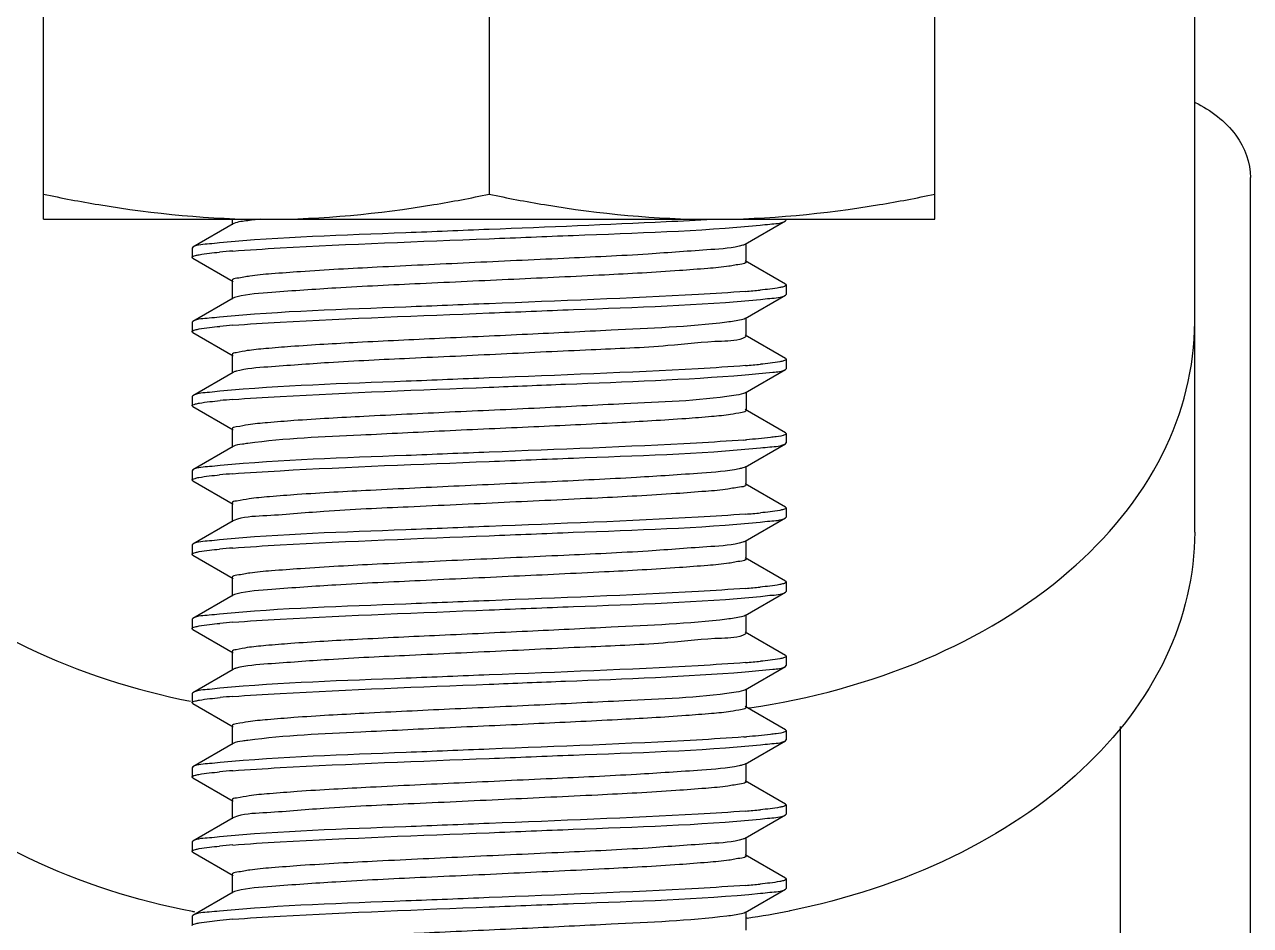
# Model space of a CAD drawing. Extents: x 1725261 to 1937680, y 860327 to 1571294.
# Drawn here: x 1828720.6 to 1829014.3, y 1238494.9 to 1238710.9 of the extents above; entities that cross this region are included whole.
import ezdxf

# ---------------------------------------------------------------- set-up
doc = ezdxf.new("R2010")
doc.units = 0
doc.header["$LTSCALE"] = 1000
doc.header["$MEASUREMENT"] = 0

msp = doc.modelspace()

# ---------------------------------------------------------------- linework, layer by layer
at = {"linetype": 'Continuous'}
for p, q in [((1828725.1, 1238664.22), (1828725.1, 1239198.07)), ((1828938.64, 1238664.22), (1828938.64, 1239198.07)), ((1828831.87, 1239192.06), (1828831.87, 1238670.24)), ((1829000.92, 1238639.59), (1829000.92, 1238982.52)), ((1829014.27, 1235660.53), (1829014.27, 1238674.19)), ((1828725.1, 1238664.22), (1828938.64, 1238664.22)), ((1828770.32, 1238664.22), (1828770.32, 1238662.89)), ((1828770.52, 1238663.11), (1828760.86, 1238657.52)), ((1828770.74, 1238663.22), (1828770.52, 1238663.11)), ((1828893.23, 1238658.22), (1828902.88, 1238663.81)), ((1828902.88, 1238663.81), (1828903.05, 1238664)), ((1828893.42, 1238653.99), (1828893.42, 1238658.44)), ((1828760.86, 1238657.52), (1828760.69, 1238657.33)), ((1828760.69, 1238657.33), (1828760.69, 1238655.1)), ((1828760.86, 1238654.91), (1828760.69, 1238655.11)), ((1828760.86, 1238654.91), (1828770.52, 1238649.32)), ((1828902.88, 1238648.63), (1828893.23, 1238654.22)), ((1828770.32, 1238649.54), (1828770.32, 1238645.09)), ((1828902.88, 1238648.63), (1828903.05, 1238648.43)), ((1828903.05, 1238648.43), (1828903.05, 1238646.21)), ((1828770.52, 1238645.32), (1828760.86, 1238639.73)), ((1828893.23, 1238640.42), (1828902.88, 1238646.01)), ((1828902.88, 1238646.01), (1828903.05, 1238646.21)), ((1828893.42, 1238636.2), (1828893.42, 1238640.65)), ((1828760.86, 1238639.73), (1828760.69, 1238639.53)), ((1828760.69, 1238639.53), (1828760.69, 1238637.31)), ((1828893.23, 1238640.42), (1828892.95, 1238640.3)), ((1829000.92, 1238589.26), (1829000.92, 1238639.59)), ((1828760.86, 1238637.11), (1828760.69, 1238637.31)), ((1828760.86, 1238637.11), (1828770.52, 1238631.52)), ((1828902.88, 1238630.83), (1828893.23, 1238636.42)), ((1828770.32, 1238631.75), (1828770.32, 1238627.3)), ((1828902.88, 1238630.83), (1828903.05, 1238630.64)), ((1828903.05, 1238630.64), (1828903.05, 1238628.41)), ((1828770.52, 1238627.52), (1828760.86, 1238621.93)), ((1828893.23, 1238622.63), (1828902.88, 1238628.22)), ((1828902.88, 1238628.22), (1828903.05, 1238628.41)), ((1828760.86, 1238621.93), (1828760.69, 1238621.74)), ((1828760.69, 1238621.74), (1828760.69, 1238619.51)), ((1828893.42, 1238622.85), (1828893.42, 1238618.4)), ((1828760.86, 1238619.32), (1828760.69, 1238619.51)), ((1828760.86, 1238619.32), (1828770.52, 1238613.73)), ((1828902.88, 1238613.04), (1828893.23, 1238618.63)), ((1828770.32, 1238613.95), (1828770.32, 1238609.5)), ((1828902.88, 1238613.04), (1828903.05, 1238612.84)), ((1828903.05, 1238612.84), (1828903.05, 1238610.62)), ((1828770.52, 1238609.73), (1828760.86, 1238604.14)), ((1828893.23, 1238604.83), (1828902.88, 1238610.42)), ((1828902.88, 1238610.42), (1828903.05, 1238610.62)), ((1828760.86, 1238604.14), (1828760.69, 1238603.94)), ((1828760.69, 1238603.94), (1828760.69, 1238601.72)), ((1828893.42, 1238600.61), (1828893.42, 1238605.06)), ((1828760.86, 1238601.52), (1828760.69, 1238601.72)), ((1828760.86, 1238601.52), (1828770.52, 1238595.93)), ((1828902.88, 1238595.24), (1828893.23, 1238600.83)), ((1828770.32, 1238596.16), (1828770.32, 1238591.71)), ((1828902.88, 1238595.24), (1828903.05, 1238595.05)), ((1828903.05, 1238595.05), (1828903.05, 1238592.82)), ((1828770.52, 1238591.93), (1828760.86, 1238586.34)), ((1828770.74, 1238592.04), (1828770.52, 1238591.93)), ((1828893.23, 1238587.04), (1828902.88, 1238592.63)), ((1828902.88, 1238592.63), (1828903.05, 1238592.82)), ((1828760.86, 1238586.34), (1828760.69, 1238586.15)), ((1828760.69, 1238586.15), (1828760.69, 1238583.92)), ((1828893.42, 1238582.81), (1828893.42, 1238587.26)), ((1828760.86, 1238583.73), (1828760.69, 1238583.93)), ((1828760.86, 1238583.73), (1828770.52, 1238578.14)), ((1828902.88, 1238577.45), (1828893.23, 1238583.04)), ((1828770.32, 1238578.36), (1828770.32, 1238573.91)), ((1828902.88, 1238577.45), (1828903.05, 1238577.25)), ((1828903.05, 1238577.25), (1828903.05, 1238575.03)), ((1828770.52, 1238574.14), (1828760.86, 1238568.55)), ((1828893.23, 1238569.24), (1828902.88, 1238574.83)), ((1828902.88, 1238574.83), (1828903.05, 1238575.03)), ((1828760.86, 1238568.55), (1828760.69, 1238568.35)), ((1828760.69, 1238568.35), (1828760.69, 1238566.13)), ((1828893.23, 1238569.24), (1828892.95, 1238569.12)), ((1828893.42, 1238565.02), (1828893.42, 1238569.47)), ((1828760.86, 1238565.93), (1828760.69, 1238566.13)), ((1828760.86, 1238565.93), (1828770.52, 1238560.34)), ((1828902.88, 1238559.65), (1828893.23, 1238565.24)), ((1828770.32, 1238560.57), (1828770.32, 1238556.12)), ((1828902.88, 1238559.65), (1828903.05, 1238559.46)), ((1828903.05, 1238559.46), (1828903.05, 1238557.23)), ((1828770.52, 1238556.34), (1828760.86, 1238550.75)), ((1828893.23, 1238551.45), (1828902.88, 1238557.04)), ((1828902.88, 1238557.04), (1828903.05, 1238557.23)), ((1828760.86, 1238550.75), (1828760.69, 1238550.56)), ((1828760.69, 1238550.56), (1828760.69, 1238548.33)), ((1828893.42, 1238551.67), (1828893.42, 1238547.22)), ((1828760.86, 1238548.14), (1828760.69, 1238548.34)), ((1828760.86, 1238548.14), (1828770.52, 1238542.55)), ((1828902.88, 1238541.86), (1828893.23, 1238547.45)), ((1828893.99, 1238547.1), (1828894.22, 1238547.13)), ((1828770.32, 1238542.77), (1828770.32, 1238538.32)), ((1828902.88, 1238541.86), (1828903.05, 1238541.66)), ((1828903.05, 1238541.66), (1828903.05, 1238539.44)), ((1828983.13, 1236243.7), (1828983.13, 1238542.66)), ((1828770.52, 1238538.55), (1828760.86, 1238532.96)), ((1828893.23, 1238533.65), (1828902.88, 1238539.24)), ((1828902.88, 1238539.24), (1828903.05, 1238539.44)), ((1828760.86, 1238532.96), (1828760.69, 1238532.76)), ((1828760.69, 1238532.76), (1828760.69, 1238530.54)), ((1828893.42, 1238529.43), (1828893.42, 1238533.88)), ((1828760.86, 1238530.34), (1828760.69, 1238530.54)), ((1828760.86, 1238530.34), (1828770.52, 1238524.75)), ((1828902.88, 1238524.06), (1828893.23, 1238529.65)), ((1828770.32, 1238524.98), (1828770.32, 1238520.53)), ((1828902.88, 1238524.06), (1828903.05, 1238523.87)), ((1828903.05, 1238523.87), (1828903.05, 1238521.64)), ((1828770.52, 1238520.75), (1828760.86, 1238515.16)), ((1828770.74, 1238520.86), (1828770.52, 1238520.75)), ((1828893.23, 1238515.86), (1828902.88, 1238521.45)), ((1828902.88, 1238521.45), (1828903.05, 1238521.64)), ((1828760.86, 1238515.16), (1828760.69, 1238514.97)), ((1828760.69, 1238514.97), (1828760.69, 1238512.74)), ((1828893.42, 1238511.63), (1828893.42, 1238516.08)), ((1828760.86, 1238512.55), (1828760.69, 1238512.75)), ((1828760.86, 1238512.55), (1828770.52, 1238506.96)), ((1828902.88, 1238506.27), (1828893.23, 1238511.86)), ((1828770.32, 1238507.18), (1828770.32, 1238502.73)), ((1828902.88, 1238506.27), (1828903.05, 1238506.07)), ((1828903.05, 1238506.07), (1828903.05, 1238503.85)), ((1828770.52, 1238502.96), (1828760.86, 1238497.37)), ((1828893.23, 1238498.06), (1828902.88, 1238503.65)), ((1828902.88, 1238503.65), (1828903.05, 1238503.85)), ((1828760.86, 1238497.37), (1828760.69, 1238497.17)), ((1828760.69, 1238497.17), (1828760.69, 1238494.95)), ((1828760.96, 1238498.25), (1828760.83, 1238498.28)), ((1828761.19, 1238498.21), (1828760.96, 1238498.25)), ((1828761.39, 1238498.17), (1828761.19, 1238498.21)), ((1828893.23, 1238498.06), (1828892.95, 1238497.94)), ((1828893.42, 1238493.84), (1828893.42, 1238498.29)), ((1828893.71, 1238496.73), (1828893.48, 1238496.7)), ((1828904.01, 1238498.49), (1828903.81, 1238498.45))]:
    msp.add_line(p, q, dxfattribs=at)
for centre, radius, start, end in [((1828789.36, 1238542.22), 122.63, 95.7768, 96.3311), ((1828786.03, 1238456.57), 200.64, 94.4561, 95.3622), ((1828878.38, 1238838.93), 192.58, 274.4467, 275.4882), ((1828786.21, 1238436.71), 202.71, 94.457, 95.331), ((1828878.49, 1238819.91), 191.34, 274.444, 275.509), ((1828773, 1238621.23), 6.79, 105.0931, 106.1411), ((1828786.3, 1238417.78), 203.86, 94.4581, 95.3147), ((1828871.93, 1238882.68), 272.18, 274.4234, 274.5497), ((1828786.06, 1238402.85), 200.98, 94.457, 95.3557), ((1828878.47, 1238784.55), 191.58, 274.4414, 275.5078), ((1828786.03, 1238385.39), 200.64, 94.4561, 95.3622), ((1828878.38, 1238767.75), 192.58, 274.4467, 275.4882), ((1828786.21, 1238365.53), 202.71, 94.457, 95.331), ((1828773, 1238550.05), 6.79, 105.0931, 106.1411), ((1828878.49, 1238748.73), 191.34, 274.444, 275.509), ((1828786.3, 1238346.6), 203.86, 94.4581, 95.3147), ((1828871.93, 1238811.5), 272.18, 274.4234, 274.5497), ((1828786.06, 1238331.67), 200.98, 94.457, 95.3557), ((1828878.47, 1238713.37), 191.58, 274.4414, 275.5078), ((1828786.03, 1238314.21), 200.64, 94.4561, 95.3622), ((1828878.38, 1238696.57), 192.58, 274.4467, 275.4882), ((1828868.31, 1238675.95), 181.01, 278.0661, 281.3111), ((1828786.21, 1238294.35), 202.71, 94.457, 95.331)]:
    msp.add_arc(centre, radius, start, end, dxfattribs=at)
for points, knots in [([(1829001.01, 1238692.22), (1829004.75, 1238690.36), (1829011.29, 1238685.6), (1829014.27, 1238677.78), (1829014.27, 1238674.19)], [0, 0, 0, 0, 0.538137, 1, 1, 1, 1]), ([(1828725.1, 1238670.24), (1828729.5, 1238669.31), (1828747.1, 1238665.95), (1828765.06, 1238664.22), (1828778.49, 1238664.22)], [0, 0, 0, 0, 0.250789, 1, 1, 1, 1]), ([(1828778.49, 1238664.22), (1828791.92, 1238664.22), (1828809.87, 1238665.95), (1828827.47, 1238669.31), (1828831.87, 1238670.24)], [0, 0, 0, 0, 0.749211, 1, 1, 1, 1]), ([(1828831.87, 1238670.24), (1828836.27, 1238669.31), (1828853.87, 1238665.95), (1828871.83, 1238664.22), (1828885.26, 1238664.22)], [0, 0, 0, 0, 0.250789, 1, 1, 1, 1]), ([(1828885.26, 1238664.22), (1828898.69, 1238664.22), (1828916.64, 1238665.95), (1828934.24, 1238669.31), (1828938.64, 1238670.24)], [0, 0, 0, 0, 0.749211, 1, 1, 1, 1]), ([(1828775.84, 1238664.1), (1828775.24, 1238664.03), (1828773.53, 1238663.8), (1828771.78, 1238663.63), (1828770.74, 1238663.22)], [0, 0, 0, 0, 0.350941, 1, 1, 1, 1]), ([(1828885.41, 1238664.19), (1828881.7, 1238663.96), (1828863.86, 1238663.03), (1828846.01, 1238662.34), (1828831.87, 1238661.78)], [0, 0, 0, 0, 0.207728, 1, 1, 1, 1]), ([(1828831.87, 1238661.78), (1828825.22, 1238661.51), (1828803.7, 1238660.59), (1828782.13, 1238659.96), (1828767.3, 1238658.56)], [0, 0, 0, 0, 0.308852, 1, 1, 1, 1]), ([(1828831.87, 1238659.55), (1828838.59, 1238659.82), (1828860.24, 1238660.75), (1828881.93, 1238661.36), (1828896.8, 1238662.81)], [0, 0, 0, 0, 0.310323, 1, 1, 1, 1]), ([(1828896.8, 1238662.81), (1828897.58, 1238662.88), (1828899.58, 1238663.17), (1828901.78, 1238663.17), (1828902.88, 1238663.81)], [0, 0, 0, 0, 0.378132, 1, 1, 1, 1]), ([(1828767.3, 1238658.56), (1828766.48, 1238658.48), (1828764.36, 1238658.18), (1828762.03, 1238658.2), (1828760.86, 1238657.52)], [0, 0, 0, 0, 0.37931, 1, 1, 1, 1]), ([(1828770.45, 1238656.6), (1828774.22, 1238656.9), (1828794.68, 1238658.14), (1828815.17, 1238658.89), (1828831.87, 1238659.55)], [0, 0, 0, 0, 0.18453, 1, 1, 1, 1]), ([(1828893.22, 1238658.22), (1828893.15, 1238658.17), (1828892.97, 1238658.09), (1828892.78, 1238658.03), (1828892.67, 1238658)], [0, 0, 0, 0, 0.429478, 1, 1, 1, 1]), ([(1828760.69, 1238655.11), (1828760.69, 1238655.2), (1828761.02, 1238655.41), (1828761.29, 1238655.48), (1828761.5, 1238655.53)], [0, 0, 0, 0, 0.315061, 1, 1, 1, 1]), ([(1828761.5, 1238655.53), (1828761.8, 1238655.61), (1828763.72, 1238655.99), (1828765.66, 1238656.18), (1828767.28, 1238656.33)], [0, 0, 0, 0, 0.163145, 1, 1, 1, 1]), ([(1828892.67, 1238658), (1828890.19, 1238657.27), (1828882.52, 1238656.81), (1828868.28, 1238655.67), (1828848.93, 1238654.79), (1828827.27, 1238653.78), (1828806.29, 1238652.79), (1828790.38, 1238651.96), (1828780.41, 1238651.18), (1828774.98, 1238650.76), (1828772.42, 1238650.18), (1828770.33, 1238649.94), (1828770.32, 1238649.54)], [0, 0, 0, 0, 0.063162, 0.185571, 0.350627, 0.535705, 0.715395, 0.865028, 0.921933, 0.964141, 0.990304, 1, 1, 1, 1]), ([(1828893.42, 1238653.99), (1828893.42, 1238653.6), (1828891.38, 1238653.36), (1828888.88, 1238652.79), (1828883.58, 1238652.37), (1828873.82, 1238651.6), (1828858.23, 1238650.78), (1828837.57, 1238649.8), (1828816.1, 1238648.81), (1828796.74, 1238647.9), (1828782.14, 1238646.85), (1828774.2, 1238646.29), (1828771.48, 1238645.64)], [0, 0, 0, 0, 0.00951, 0.035123, 0.076469, 0.132247, 0.279239, 0.456494, 0.640275, 0.805971, 0.931424, 1, 1, 1, 1]), ([(1828893.32, 1238646.93), (1828889.55, 1238646.63), (1828869.07, 1238645.4), (1828848.58, 1238644.65), (1828831.87, 1238643.98)], [0, 0, 0, 0, 0.184455, 1, 1, 1, 1]), ([(1828902.37, 1238648.04), (1828902.08, 1238647.96), (1828900.24, 1238647.57), (1828898.37, 1238647.39), (1828896.8, 1238647.24)], [0, 0, 0, 0, 0.159397, 1, 1, 1, 1]), ([(1828903.05, 1238648.43), (1828903.05, 1238648.34), (1828902.78, 1238648.15), (1828902.54, 1238648.09), (1828902.37, 1238648.04)], [0, 0, 0, 0, 0.322005, 1, 1, 1, 1]), ([(1828831.87, 1238643.98), (1828825.22, 1238643.72), (1828803.68, 1238642.8), (1828782.12, 1238642.17), (1828767.28, 1238640.76)], [0, 0, 0, 0, 0.308927, 1, 1, 1, 1]), ([(1828771.48, 1238645.64), (1828771.28, 1238645.6), (1828770.96, 1238645.51), (1828770.64, 1238645.39), (1828770.52, 1238645.32)], [0, 0, 0, 0, 0.59312, 1, 1, 1, 1]), ([(1828831.87, 1238641.76), (1828838.6, 1238642.03), (1828860.27, 1238642.96), (1828881.98, 1238643.56), (1828896.86, 1238645.02)], [0, 0, 0, 0, 0.310595, 1, 1, 1, 1]), ([(1828896.86, 1238645.02), (1828897.62, 1238645.09), (1828899.61, 1238645.37), (1828901.79, 1238645.38), (1828902.88, 1238646.01)], [0, 0, 0, 0, 0.377931, 1, 1, 1, 1]), ([(1828767.28, 1238640.76), (1828766.46, 1238640.68), (1828764.34, 1238640.39), (1828762.03, 1238640.4), (1828760.86, 1238639.73)], [0, 0, 0, 0, 0.379296, 1, 1, 1, 1]), ([(1828770.46, 1238638.81), (1828774.23, 1238639.11), (1828794.69, 1238640.34), (1828815.17, 1238641.09), (1828831.87, 1238641.76)], [0, 0, 0, 0, 0.184554, 1, 1, 1, 1]), ([(1828662.82, 1238639.59), (1828662.82, 1238629.29), (1828668.11, 1238607.55), (1828689.64, 1238580.14), (1828721.54, 1238559.45), (1828746.87, 1238551.37), (1828760.33, 1238548.71)], [0, 0, 0, 0, 0.215425, 0.450209, 0.712909, 1, 1, 1, 1]), ([(1828760.69, 1238637.31), (1828760.69, 1238637.4), (1828760.99, 1238637.6), (1828761.24, 1238637.66), (1828761.43, 1238637.72)], [0, 0, 0, 0, 0.317967, 1, 1, 1, 1]), ([(1828761.43, 1238637.72), (1828761.74, 1238637.8), (1828763.7, 1238638.2), (1828765.7, 1238638.39), (1828767.37, 1238638.55)], [0, 0, 0, 0, 0.159617, 1, 1, 1, 1]), ([(1828888.85, 1238639.55), (1828879.64, 1238638.43), (1828863.68, 1238637.76), (1828840.73, 1238636.58), (1828820.46, 1238635.69), (1828801.59, 1238634.76), (1828787.59, 1238633.98), (1828778.95, 1238633.27), (1828774.31, 1238632.86), (1828772.09, 1238632.36), (1828770.33, 1238632.09), (1828770.32, 1238631.75)], [0, 0, 0, 0, 0.234088, 0.402448, 0.579889, 0.745639, 0.880314, 0.930897, 0.968237, 0.991317, 1, 1, 1, 1]), ([(1828892.95, 1238640.3), (1828892.75, 1238640.22), (1828891.4, 1238639.86), (1828890.01, 1238639.69), (1828888.85, 1238639.55)], [0, 0, 0, 0, 0.158312, 1, 1, 1, 1]), ([(1828894.22, 1238547.13), (1828908.71, 1238549.23), (1828936.16, 1238556.58), (1828971.08, 1238577.25), (1828994.97, 1238605.66), (1829000.92, 1238628.72), (1829000.92, 1238639.59)], [0, 0, 0, 0, 0.287799, 0.551701, 0.78635, 1, 1, 1, 1]), ([(1828893.23, 1238635.98), (1828891.59, 1238635), (1828885, 1238635.05), (1828872.99, 1238633.56), (1828855.23, 1238632.9), (1828834.65, 1238631.86), (1828813.65, 1238630.9), (1828794.99, 1238630.02), (1828781.16, 1238628.95), (1828773.71, 1238628.45), (1828771.23, 1238627.78)], [0, 0, 0, 0, 0.046973, 0.152409, 0.303029, 0.479455, 0.658932, 0.818305, 0.937036, 1, 1, 1, 1]), ([(1828893.42, 1238636.2), (1828893.42, 1238636.16), (1828893.37, 1238636.06), (1828893.29, 1238636.01), (1828893.23, 1238635.98)], [0, 0, 0, 0, 0.402304, 1, 1, 1, 1]), ([(1828893.32, 1238629.14), (1828889.54, 1238628.84), (1828869.07, 1238627.6), (1828848.58, 1238626.85), (1828831.87, 1238626.19)], [0, 0, 0, 0, 0.184436, 1, 1, 1, 1]), ([(1828902.41, 1238630.26), (1828902.13, 1238630.17), (1828900.29, 1238629.78), (1828898.43, 1238629.6), (1828896.86, 1238629.45)], [0, 0, 0, 0, 0.157623, 1, 1, 1, 1]), ([(1828903.05, 1238630.64), (1828903.05, 1238630.55), (1828902.8, 1238630.37), (1828902.58, 1238630.3), (1828902.41, 1238630.26)], [0, 0, 0, 0, 0.324871, 1, 1, 1, 1]), ([(1828831.87, 1238626.19), (1828825.23, 1238625.92), (1828803.73, 1238625.01), (1828782.19, 1238624.37), (1828767.37, 1238622.98)], [0, 0, 0, 0, 0.308576, 1, 1, 1, 1]), ([(1828771.11, 1238627.75), (1828770.99, 1238627.72), (1828770.79, 1238627.65), (1828770.6, 1238627.57), (1828770.52, 1238627.52)], [0, 0, 0, 0, 0.572041, 1, 1, 1, 1]), ([(1828831.87, 1238623.96), (1828837.97, 1238624.21), (1828858.42, 1238625.05), (1828878.89, 1238625.78), (1828893.22, 1238626.91)], [0, 0, 0, 0, 0.297863, 1, 1, 1, 1]), ([(1828893.22, 1238626.91), (1828895.44, 1238627.08), (1828898.59, 1238627.52), (1828901.99, 1238627.7), (1828902.88, 1238628.22)], [0, 0, 0, 0, 0.683734, 1, 1, 1, 1]), ([(1828767.37, 1238622.98), (1828766.54, 1238622.9), (1828764.39, 1238622.6), (1828762.04, 1238622.62), (1828760.86, 1238621.93)], [0, 0, 0, 0, 0.37952, 1, 1, 1, 1]), ([(1828770.46, 1238621.01), (1828774.23, 1238621.31), (1828794.69, 1238622.55), (1828815.17, 1238623.3), (1828831.87, 1238623.96)], [0, 0, 0, 0, 0.184575, 1, 1, 1, 1]), ([(1828761.52, 1238619.95), (1828761.83, 1238620.03), (1828763.78, 1238620.41), (1828765.77, 1238620.6), (1828767.42, 1238620.76)], [0, 0, 0, 0, 0.163234, 1, 1, 1, 1]), ([(1828890.48, 1238621.97), (1828881.79, 1238620.66), (1828866.23, 1238620.14), (1828843.53, 1238618.9), (1828822.74, 1238618), (1828803.15, 1238617.04), (1828788.51, 1238616.25), (1828779.43, 1238615.51), (1828774.52, 1238615.1), (1828772.2, 1238614.57), (1828770.32, 1238614.31), (1828770.32, 1238613.95)], [0, 0, 0, 0, 0.218787, 0.386207, 0.566108, 0.736243, 0.875583, 0.928118, 0.966979, 0.991, 1, 1, 1, 1]), ([(1828893.22, 1238622.63), (1828893.1, 1238622.56), (1828892.21, 1238622.22), (1828891.27, 1238622.09), (1828890.48, 1238621.97)], [0, 0, 0, 0, 0.147905, 1, 1, 1, 1]), ([(1828760.69, 1238619.51), (1828760.69, 1238619.61), (1828761.03, 1238619.82), (1828761.31, 1238619.89), (1828761.52, 1238619.95)], [0, 0, 0, 0, 0.313847, 1, 1, 1, 1]), ([(1828893.42, 1238618.4), (1828893.42, 1238618.05), (1828891.6, 1238617.79), (1828889.33, 1238617.27), (1828884.56, 1238616.86), (1828875.69, 1238616.14), (1828861.38, 1238615.35), (1828842.14, 1238614.41), (1828821.61, 1238613.51), (1828798.77, 1238612.31), (1828783, 1238611.7), (1828774.04, 1238610.49)], [0, 0, 0, 0, 0.00884, 0.032379, 0.070466, 0.122006, 0.258971, 0.426878, 0.605536, 0.773444, 1, 1, 1, 1]), ([(1828892.92, 1238611.31), (1828889.15, 1238611.02), (1828868.81, 1238609.8), (1828848.44, 1238609.05), (1828831.87, 1238608.39)], [0, 0, 0, 0, 0.18595, 1, 1, 1, 1]), ([(1828900.63, 1238612.1), (1828900.18, 1238612.03), (1828897.82, 1238611.72), (1828895.44, 1238611.51), (1828893.52, 1238611.36)], [0, 0, 0, 0, 0.190828, 1, 1, 1, 1]), ([(1828903.05, 1238612.84), (1828903.05, 1238612.76), (1828902.23, 1238612.17), (1828901.4, 1238612.22), (1828900.63, 1238612.1)], [0, 0, 0, 0, 0.093121, 1, 1, 1, 1]), ([(1828831.87, 1238608.39), (1828825.24, 1238608.13), (1828803.76, 1238607.21), (1828782.23, 1238606.57), (1828767.42, 1238605.18)], [0, 0, 0, 0, 0.308379, 1, 1, 1, 1]), ([(1828774.04, 1238610.49), (1828773.61, 1238610.44), (1828772.43, 1238610.24), (1828771.18, 1238610.11), (1828770.52, 1238609.73)], [0, 0, 0, 0, 0.360643, 1, 1, 1, 1]), ([(1828831.87, 1238606.17), (1828838.6, 1238606.44), (1828860.27, 1238607.37), (1828881.97, 1238607.97), (1828896.86, 1238609.43)], [0, 0, 0, 0, 0.310578, 1, 1, 1, 1]), ([(1828896.86, 1238609.43), (1828897.62, 1238609.5), (1828899.61, 1238609.78), (1828901.79, 1238609.79), (1828902.88, 1238610.42)], [0, 0, 0, 0, 0.377935, 1, 1, 1, 1]), ([(1828770.45, 1238603.22), (1828774.22, 1238603.52), (1828794.68, 1238604.75), (1828815.17, 1238605.5), (1828831.87, 1238606.17)], [0, 0, 0, 0, 0.184524, 1, 1, 1, 1]), ([(1828767.42, 1238605.18), (1828766.58, 1238605.11), (1828764.42, 1238604.8), (1828762.05, 1238604.83), (1828760.86, 1238604.14)], [0, 0, 0, 0, 0.379704, 1, 1, 1, 1]), ([(1828761.41, 1238602.12), (1828761.72, 1238602.21), (1828763.66, 1238602.61), (1828765.64, 1238602.79), (1828767.3, 1238602.95)], [0, 0, 0, 0, 0.159226, 1, 1, 1, 1]), ([(1828891.76, 1238604.4), (1828888.81, 1238603.81), (1828880.58, 1238603.19), (1828865.65, 1238602.19), (1828846.28, 1238601.27), (1828825.03, 1238600.3), (1828804.72, 1238599.33), (1828789.45, 1238598.52), (1828779.92, 1238597.76), (1828774.75, 1238597.34), (1828772.31, 1238596.79), (1828770.32, 1238596.54), (1828770.32, 1238596.16)], [0, 0, 0, 0, 0.074051, 0.202548, 0.368862, 0.551322, 0.726125, 0.870472, 0.925123, 0.96561, 0.990669, 1, 1, 1, 1]), ([(1828893.22, 1238604.83), (1828893.05, 1238604.73), (1828892.56, 1238604.57), (1828892.07, 1238604.46), (1828891.76, 1238604.4)], [0, 0, 0, 0, 0.388593, 1, 1, 1, 1]), ([(1828760.69, 1238601.72), (1828760.69, 1238601.81), (1828760.98, 1238602), (1828761.23, 1238602.07), (1828761.41, 1238602.12)], [0, 0, 0, 0, 0.318631, 1, 1, 1, 1]), ([(1828893.42, 1238600.61), (1828893.42, 1238600.2), (1828891.26, 1238599.97), (1828888.64, 1238599.37), (1828883.07, 1238598.95), (1828872.86, 1238598.15), (1828856.62, 1238597.31), (1828835.29, 1238596.32), (1828813.44, 1238595.27), (1828794.11, 1238594.46), (1828780.32, 1238593.15), (1828772.92, 1238592.9), (1828770.74, 1238592.04)], [0, 0, 0, 0, 0.009911, 0.036684, 0.079861, 0.138026, 0.290611, 0.473012, 0.659513, 0.823824, 0.942824, 1, 1, 1, 1]), ([(1828893.3, 1238593.55), (1828889.53, 1238593.25), (1828869.07, 1238592.01), (1828848.58, 1238591.26), (1828831.87, 1238590.6)], [0, 0, 0, 0, 0.184477, 1, 1, 1, 1]), ([(1828902.38, 1238594.66), (1828902.1, 1238594.57), (1828900.27, 1238594.19), (1828898.41, 1238594.01), (1828896.86, 1238593.86)], [0, 0, 0, 0, 0.159145, 1, 1, 1, 1]), ([(1828903.05, 1238595.05), (1828903.05, 1238594.96), (1828902.79, 1238594.77), (1828902.55, 1238594.71), (1828902.38, 1238594.66)], [0, 0, 0, 0, 0.322656, 1, 1, 1, 1]), ([(1828831.87, 1238588.37), (1828838.59, 1238588.64), (1828860.24, 1238589.57), (1828881.93, 1238590.18), (1828896.8, 1238591.63)], [0, 0, 0, 0, 0.310323, 1, 1, 1, 1]), ([(1828896.8, 1238591.63), (1828897.58, 1238591.7), (1828899.58, 1238591.99), (1828901.78, 1238591.99), (1828902.88, 1238592.63)], [0, 0, 0, 0, 0.378132, 1, 1, 1, 1]), ([(1828760.83, 1238498.28), (1828747.31, 1238500.91), (1828721.86, 1238508.95), (1828689.8, 1238529.65), (1828668.15, 1238557.11), (1828662.82, 1238578.93), (1828662.82, 1238589.26)], [0, 0, 0, 0, 0.287138, 0.549903, 0.784677, 1, 1, 1, 1]), ([(1828831.87, 1238590.6), (1828825.22, 1238590.33), (1828803.7, 1238589.41), (1828782.13, 1238588.78), (1828767.3, 1238587.38)], [0, 0, 0, 0, 0.308852, 1, 1, 1, 1]), ([(1828770.45, 1238585.42), (1828774.22, 1238585.72), (1828794.68, 1238586.96), (1828815.17, 1238587.71), (1828831.87, 1238588.37)], [0, 0, 0, 0, 0.18453, 1, 1, 1, 1]), ([(1829000.92, 1238589.26), (1829000.92, 1238579), (1828995.67, 1238557.34), (1828974.29, 1238530), (1828942.59, 1238509.31), (1828917.4, 1238501.19), (1828904.01, 1238498.49)], [0, 0, 0, 0, 0.215545, 0.450344, 0.712967, 1, 1, 1, 1]), ([(1828767.3, 1238587.38), (1828766.48, 1238587.3), (1828764.36, 1238587), (1828762.03, 1238587.02), (1828760.86, 1238586.34)], [0, 0, 0, 0, 0.37931, 1, 1, 1, 1]), ([(1828761.5, 1238584.35), (1828761.8, 1238584.43), (1828763.72, 1238584.81), (1828765.66, 1238585), (1828767.28, 1238585.15)], [0, 0, 0, 0, 0.163145, 1, 1, 1, 1]), ([(1828892.67, 1238586.82), (1828890.19, 1238586.09), (1828882.52, 1238585.63), (1828868.28, 1238584.49), (1828848.93, 1238583.61), (1828827.27, 1238582.6), (1828806.29, 1238581.61), (1828790.38, 1238580.78), (1828780.41, 1238580), (1828774.98, 1238579.58), (1828772.42, 1238579), (1828770.33, 1238578.76), (1828770.32, 1238578.36)], [0, 0, 0, 0, 0.063162, 0.185571, 0.350627, 0.535705, 0.715395, 0.865028, 0.921933, 0.964141, 0.990304, 1, 1, 1, 1]), ([(1828893.22, 1238587.04), (1828893.15, 1238586.99), (1828892.97, 1238586.91), (1828892.78, 1238586.85), (1828892.67, 1238586.82)], [0, 0, 0, 0, 0.429478, 1, 1, 1, 1]), ([(1828760.69, 1238583.93), (1828760.69, 1238584.02), (1828761.02, 1238584.23), (1828761.29, 1238584.3), (1828761.5, 1238584.35)], [0, 0, 0, 0, 0.315061, 1, 1, 1, 1]), ([(1828893.42, 1238582.81), (1828893.42, 1238582.42), (1828891.38, 1238582.18), (1828888.88, 1238581.61), (1828883.58, 1238581.19), (1828873.82, 1238580.42), (1828858.23, 1238579.6), (1828837.57, 1238578.62), (1828816.1, 1238577.63), (1828796.74, 1238576.72), (1828782.14, 1238575.67), (1828774.2, 1238575.11), (1828771.48, 1238574.46)], [0, 0, 0, 0, 0.00951, 0.035123, 0.076469, 0.132247, 0.279239, 0.456494, 0.640275, 0.805971, 0.931424, 1, 1, 1, 1]), ([(1828902.37, 1238576.86), (1828902.08, 1238576.78), (1828900.24, 1238576.39), (1828898.37, 1238576.21), (1828896.8, 1238576.06)], [0, 0, 0, 0, 0.159397, 1, 1, 1, 1]), ([(1828903.05, 1238577.25), (1828903.05, 1238577.16), (1828902.78, 1238576.97), (1828902.54, 1238576.91), (1828902.37, 1238576.86)], [0, 0, 0, 0, 0.322005, 1, 1, 1, 1]), ([(1828771.48, 1238574.46), (1828771.28, 1238574.42), (1828770.96, 1238574.33), (1828770.64, 1238574.21), (1828770.52, 1238574.14)], [0, 0, 0, 0, 0.59312, 1, 1, 1, 1]), ([(1828893.32, 1238575.75), (1828889.55, 1238575.46), (1828869.07, 1238574.22), (1828848.58, 1238573.47), (1828831.87, 1238572.8)], [0, 0, 0, 0, 0.184455, 1, 1, 1, 1]), ([(1828831.87, 1238570.58), (1828838.6, 1238570.85), (1828860.27, 1238571.78), (1828881.98, 1238572.38), (1828896.86, 1238573.84)], [0, 0, 0, 0, 0.310595, 1, 1, 1, 1]), ([(1828896.86, 1238573.84), (1828897.62, 1238573.91), (1828899.61, 1238574.19), (1828901.79, 1238574.2), (1828902.88, 1238574.83)], [0, 0, 0, 0, 0.377931, 1, 1, 1, 1]), ([(1828831.87, 1238572.8), (1828825.22, 1238572.54), (1828803.68, 1238571.62), (1828782.12, 1238570.99), (1828767.28, 1238569.58)], [0, 0, 0, 0, 0.308927, 1, 1, 1, 1]), ([(1828770.46, 1238567.63), (1828774.23, 1238567.93), (1828794.69, 1238569.16), (1828815.17, 1238569.91), (1828831.87, 1238570.58)], [0, 0, 0, 0, 0.184554, 1, 1, 1, 1]), ([(1828767.28, 1238569.58), (1828766.46, 1238569.5), (1828764.34, 1238569.21), (1828762.03, 1238569.22), (1828760.86, 1238568.55)], [0, 0, 0, 0, 0.379296, 1, 1, 1, 1]), ([(1828761.43, 1238566.54), (1828761.74, 1238566.62), (1828763.7, 1238567.02), (1828765.7, 1238567.21), (1828767.37, 1238567.37)], [0, 0, 0, 0, 0.159617, 1, 1, 1, 1]), ([(1828888.85, 1238568.37), (1828879.64, 1238567.25), (1828863.68, 1238566.58), (1828840.73, 1238565.4), (1828820.46, 1238564.51), (1828801.59, 1238563.58), (1828787.59, 1238562.8), (1828778.95, 1238562.09), (1828774.31, 1238561.68), (1828772.09, 1238561.18), (1828770.33, 1238560.91), (1828770.32, 1238560.57)], [0, 0, 0, 0, 0.234088, 0.402448, 0.579889, 0.745639, 0.880314, 0.930897, 0.968237, 0.991317, 1, 1, 1, 1]), ([(1828892.95, 1238569.12), (1828892.75, 1238569.04), (1828891.4, 1238568.68), (1828890.01, 1238568.51), (1828888.85, 1238568.37)], [0, 0, 0, 0, 0.158312, 1, 1, 1, 1]), ([(1828760.69, 1238566.13), (1828760.69, 1238566.22), (1828760.99, 1238566.42), (1828761.24, 1238566.48), (1828761.43, 1238566.54)], [0, 0, 0, 0, 0.317967, 1, 1, 1, 1]), ([(1828893.23, 1238564.8), (1828891.59, 1238563.82), (1828885, 1238563.87), (1828872.99, 1238562.38), (1828855.23, 1238561.72), (1828834.65, 1238560.68), (1828813.65, 1238559.72), (1828794.99, 1238558.84), (1828781.16, 1238557.77), (1828773.71, 1238557.27), (1828771.23, 1238556.6)], [0, 0, 0, 0, 0.046973, 0.152409, 0.303029, 0.479455, 0.658932, 0.818305, 0.937036, 1, 1, 1, 1]), ([(1828893.42, 1238565.02), (1828893.42, 1238564.98), (1828893.37, 1238564.88), (1828893.29, 1238564.83), (1828893.23, 1238564.8)], [0, 0, 0, 0, 0.402304, 1, 1, 1, 1]), ([(1828902.41, 1238559.08), (1828902.13, 1238558.99), (1828900.29, 1238558.6), (1828898.43, 1238558.42), (1828896.86, 1238558.27)], [0, 0, 0, 0, 0.157623, 1, 1, 1, 1]), ([(1828903.05, 1238559.46), (1828903.05, 1238559.37), (1828902.8, 1238559.19), (1828902.58, 1238559.12), (1828902.41, 1238559.08)], [0, 0, 0, 0, 0.324871, 1, 1, 1, 1]), ([(1828771.11, 1238556.57), (1828770.99, 1238556.54), (1828770.79, 1238556.47), (1828770.6, 1238556.39), (1828770.52, 1238556.34)], [0, 0, 0, 0, 0.572041, 1, 1, 1, 1]), ([(1828893.32, 1238557.96), (1828889.54, 1238557.66), (1828869.07, 1238556.42), (1828848.58, 1238555.67), (1828831.87, 1238555.01)], [0, 0, 0, 0, 0.184436, 1, 1, 1, 1]), ([(1828831.87, 1238552.78), (1828837.97, 1238553.03), (1828858.42, 1238553.87), (1828878.89, 1238554.6), (1828893.22, 1238555.73)], [0, 0, 0, 0, 0.297863, 1, 1, 1, 1]), ([(1828893.22, 1238555.73), (1828895.44, 1238555.9), (1828898.59, 1238556.34), (1828901.99, 1238556.52), (1828902.88, 1238557.04)], [0, 0, 0, 0, 0.683734, 1, 1, 1, 1]), ([(1828831.87, 1238555.01), (1828825.23, 1238554.74), (1828803.73, 1238553.83), (1828782.19, 1238553.19), (1828767.37, 1238551.8)], [0, 0, 0, 0, 0.308576, 1, 1, 1, 1]), ([(1828770.46, 1238549.84), (1828774.23, 1238550.13), (1828794.69, 1238551.37), (1828815.17, 1238552.12), (1828831.87, 1238552.78)], [0, 0, 0, 0, 0.184575, 1, 1, 1, 1]), ([(1828767.37, 1238551.8), (1828766.54, 1238551.72), (1828764.39, 1238551.42), (1828762.04, 1238551.44), (1828760.86, 1238550.75)], [0, 0, 0, 0, 0.37952, 1, 1, 1, 1]), ([(1828761.52, 1238548.77), (1828761.83, 1238548.85), (1828763.78, 1238549.23), (1828765.77, 1238549.42), (1828767.42, 1238549.58)], [0, 0, 0, 0, 0.163234, 1, 1, 1, 1]), ([(1828890.48, 1238550.79), (1828881.79, 1238549.48), (1828866.23, 1238548.96), (1828843.53, 1238547.72), (1828822.74, 1238546.82), (1828803.15, 1238545.86), (1828788.51, 1238545.07), (1828779.43, 1238544.33), (1828774.52, 1238543.92), (1828772.2, 1238543.39), (1828770.32, 1238543.13), (1828770.32, 1238542.77)], [0, 0, 0, 0, 0.218787, 0.386207, 0.566108, 0.736243, 0.875583, 0.928118, 0.966979, 0.991, 1, 1, 1, 1]), ([(1828893.22, 1238551.45), (1828893.1, 1238551.38), (1828892.21, 1238551.04), (1828891.27, 1238550.91), (1828890.48, 1238550.79)], [0, 0, 0, 0, 0.147905, 1, 1, 1, 1]), ([(1828760.69, 1238548.34), (1828760.69, 1238548.43), (1828761.03, 1238548.64), (1828761.31, 1238548.71), (1828761.52, 1238548.77)], [0, 0, 0, 0, 0.313847, 1, 1, 1, 1]), ([(1828893.42, 1238547.22), (1828893.42, 1238546.87), (1828891.6, 1238546.61), (1828889.33, 1238546.09), (1828884.56, 1238545.68), (1828875.69, 1238544.96), (1828861.38, 1238544.17), (1828842.14, 1238543.23), (1828821.61, 1238542.33), (1828798.77, 1238541.13), (1828783, 1238540.52), (1828774.04, 1238539.31)], [0, 0, 0, 0, 0.00884, 0.032379, 0.070466, 0.122006, 0.258971, 0.426878, 0.605536, 0.773444, 1, 1, 1, 1]), ([(1828900.63, 1238540.92), (1828900.18, 1238540.85), (1828897.82, 1238540.54), (1828895.44, 1238540.33), (1828893.52, 1238540.18)], [0, 0, 0, 0, 0.190828, 1, 1, 1, 1]), ([(1828903.05, 1238541.66), (1828903.05, 1238541.58), (1828902.23, 1238540.99), (1828901.4, 1238541.04), (1828900.63, 1238540.92)], [0, 0, 0, 0, 0.093121, 1, 1, 1, 1]), ([(1828774.04, 1238539.31), (1828773.61, 1238539.26), (1828772.43, 1238539.06), (1828771.18, 1238538.93), (1828770.52, 1238538.55)], [0, 0, 0, 0, 0.360643, 1, 1, 1, 1]), ([(1828892.92, 1238540.13), (1828889.15, 1238539.84), (1828868.81, 1238538.62), (1828848.44, 1238537.87), (1828831.87, 1238537.21)], [0, 0, 0, 0, 0.18595, 1, 1, 1, 1]), ([(1828831.87, 1238534.99), (1828838.6, 1238535.26), (1828860.27, 1238536.19), (1828881.97, 1238536.79), (1828896.86, 1238538.25)], [0, 0, 0, 0, 0.310578, 1, 1, 1, 1]), ([(1828896.86, 1238538.25), (1828897.62, 1238538.32), (1828899.61, 1238538.6), (1828901.79, 1238538.61), (1828902.88, 1238539.24)], [0, 0, 0, 0, 0.377935, 1, 1, 1, 1]), ([(1828831.87, 1238537.21), (1828825.24, 1238536.95), (1828803.76, 1238536.03), (1828782.23, 1238535.39), (1828767.42, 1238534)], [0, 0, 0, 0, 0.308379, 1, 1, 1, 1]), ([(1828770.45, 1238532.04), (1828774.22, 1238532.34), (1828794.68, 1238533.57), (1828815.17, 1238534.32), (1828831.87, 1238534.99)], [0, 0, 0, 0, 0.184524, 1, 1, 1, 1]), ([(1828767.42, 1238534), (1828766.58, 1238533.93), (1828764.42, 1238533.62), (1828762.05, 1238533.65), (1828760.86, 1238532.96)], [0, 0, 0, 0, 0.379704, 1, 1, 1, 1]), ([(1828891.76, 1238533.22), (1828888.81, 1238532.63), (1828880.58, 1238532.01), (1828865.65, 1238531.01), (1828846.28, 1238530.09), (1828825.03, 1238529.12), (1828804.72, 1238528.15), (1828789.45, 1238527.34), (1828779.92, 1238526.58), (1828774.75, 1238526.16), (1828772.31, 1238525.61), (1828770.32, 1238525.36), (1828770.32, 1238524.98)], [0, 0, 0, 0, 0.074051, 0.202548, 0.368862, 0.551322, 0.726125, 0.870472, 0.925123, 0.96561, 0.990669, 1, 1, 1, 1]), ([(1828893.22, 1238533.65), (1828893.05, 1238533.55), (1828892.56, 1238533.39), (1828892.07, 1238533.28), (1828891.76, 1238533.22)], [0, 0, 0, 0, 0.388593, 1, 1, 1, 1]), ([(1828760.69, 1238530.54), (1828760.69, 1238530.63), (1828760.98, 1238530.82), (1828761.23, 1238530.89), (1828761.41, 1238530.94)], [0, 0, 0, 0, 0.318631, 1, 1, 1, 1]), ([(1828761.41, 1238530.94), (1828761.72, 1238531.03), (1828763.66, 1238531.43), (1828765.64, 1238531.61), (1828767.3, 1238531.77)], [0, 0, 0, 0, 0.159226, 1, 1, 1, 1]), ([(1828893.42, 1238529.43), (1828893.42, 1238529.02), (1828891.26, 1238528.79), (1828888.64, 1238528.19), (1828883.07, 1238527.77), (1828872.86, 1238526.97), (1828856.62, 1238526.13), (1828835.29, 1238525.14), (1828813.44, 1238524.09), (1828794.11, 1238523.28), (1828780.32, 1238521.97), (1828772.92, 1238521.72), (1828770.74, 1238520.86)], [0, 0, 0, 0, 0.009911, 0.036684, 0.079861, 0.138026, 0.290611, 0.473012, 0.659513, 0.823824, 0.942824, 1, 1, 1, 1]), ([(1828902.38, 1238523.48), (1828902.1, 1238523.39), (1828900.27, 1238523.01), (1828898.41, 1238522.83), (1828896.86, 1238522.68)], [0, 0, 0, 0, 0.159145, 1, 1, 1, 1]), ([(1828903.05, 1238523.87), (1828903.05, 1238523.78), (1828902.79, 1238523.59), (1828902.55, 1238523.53), (1828902.38, 1238523.48)], [0, 0, 0, 0, 0.322656, 1, 1, 1, 1]), ([(1828893.3, 1238522.37), (1828889.53, 1238522.07), (1828869.07, 1238520.83), (1828848.58, 1238520.08), (1828831.87, 1238519.42)], [0, 0, 0, 0, 0.184477, 1, 1, 1, 1]), ([(1828831.87, 1238517.19), (1828838.59, 1238517.46), (1828860.24, 1238518.39), (1828881.93, 1238519), (1828896.8, 1238520.45)], [0, 0, 0, 0, 0.310323, 1, 1, 1, 1]), ([(1828896.8, 1238520.45), (1828897.58, 1238520.52), (1828899.58, 1238520.81), (1828901.78, 1238520.81), (1828902.88, 1238521.45)], [0, 0, 0, 0, 0.378132, 1, 1, 1, 1]), ([(1828831.87, 1238519.42), (1828825.22, 1238519.15), (1828803.7, 1238518.23), (1828782.13, 1238517.6), (1828767.3, 1238516.2)], [0, 0, 0, 0, 0.308852, 1, 1, 1, 1]), ([(1828770.45, 1238514.24), (1828774.22, 1238514.54), (1828794.68, 1238515.78), (1828815.17, 1238516.53), (1828831.87, 1238517.19)], [0, 0, 0, 0, 0.18453, 1, 1, 1, 1]), ([(1828767.3, 1238516.2), (1828766.48, 1238516.12), (1828764.36, 1238515.82), (1828762.03, 1238515.84), (1828760.86, 1238515.16)], [0, 0, 0, 0, 0.37931, 1, 1, 1, 1]), ([(1828892.67, 1238515.64), (1828890.19, 1238514.91), (1828882.52, 1238514.45), (1828868.28, 1238513.31), (1828848.93, 1238512.43), (1828827.27, 1238511.42), (1828806.29, 1238510.43), (1828790.38, 1238509.6), (1828780.41, 1238508.82), (1828774.98, 1238508.4), (1828772.42, 1238507.82), (1828770.33, 1238507.58), (1828770.32, 1238507.18)], [0, 0, 0, 0, 0.063162, 0.185571, 0.350627, 0.535705, 0.715395, 0.865028, 0.921933, 0.964141, 0.990304, 1, 1, 1, 1]), ([(1828893.22, 1238515.86), (1828893.15, 1238515.81), (1828892.97, 1238515.73), (1828892.78, 1238515.67), (1828892.67, 1238515.64)], [0, 0, 0, 0, 0.429478, 1, 1, 1, 1]), ([(1828760.69, 1238512.75), (1828760.69, 1238512.84), (1828761.02, 1238513.05), (1828761.29, 1238513.12), (1828761.5, 1238513.17)], [0, 0, 0, 0, 0.315061, 1, 1, 1, 1]), ([(1828761.5, 1238513.17), (1828761.8, 1238513.25), (1828763.72, 1238513.63), (1828765.66, 1238513.82), (1828767.28, 1238513.97)], [0, 0, 0, 0, 0.163145, 1, 1, 1, 1]), ([(1828893.42, 1238511.63), (1828893.42, 1238511.24), (1828891.38, 1238511), (1828888.88, 1238510.43), (1828883.58, 1238510.01), (1828873.82, 1238509.24), (1828858.23, 1238508.42), (1828837.57, 1238507.44), (1828816.1, 1238506.45), (1828796.74, 1238505.54), (1828782.14, 1238504.49), (1828774.2, 1238503.93), (1828771.48, 1238503.28)], [0, 0, 0, 0, 0.00951, 0.035123, 0.076469, 0.132247, 0.279239, 0.456494, 0.640275, 0.805971, 0.931424, 1, 1, 1, 1]), ([(1828902.37, 1238505.68), (1828902.08, 1238505.6), (1828900.24, 1238505.21), (1828898.37, 1238505.03), (1828896.8, 1238504.88)], [0, 0, 0, 0, 0.159397, 1, 1, 1, 1]), ([(1828903.05, 1238506.07), (1828903.05, 1238505.98), (1828902.78, 1238505.79), (1828902.54, 1238505.73), (1828902.37, 1238505.68)], [0, 0, 0, 0, 0.322005, 1, 1, 1, 1]), ([(1828771.48, 1238503.28), (1828771.28, 1238503.24), (1828770.96, 1238503.15), (1828770.64, 1238503.03), (1828770.52, 1238502.96)], [0, 0, 0, 0, 0.59312, 1, 1, 1, 1]), ([(1828893.32, 1238504.57), (1828889.55, 1238504.28), (1828869.07, 1238503.04), (1828848.58, 1238502.29), (1828831.87, 1238501.62)], [0, 0, 0, 0, 0.184455, 1, 1, 1, 1]), ([(1828831.87, 1238499.4), (1828838.6, 1238499.67), (1828860.27, 1238500.6), (1828881.98, 1238501.2), (1828896.86, 1238502.66)], [0, 0, 0, 0, 0.310595, 1, 1, 1, 1]), ([(1828896.86, 1238502.66), (1828897.62, 1238502.73), (1828899.61, 1238503.01), (1828901.79, 1238503.02), (1828902.88, 1238503.65)], [0, 0, 0, 0, 0.377931, 1, 1, 1, 1]), ([(1828831.87, 1238501.62), (1828825.22, 1238501.36), (1828803.68, 1238500.44), (1828782.12, 1238499.81), (1828767.28, 1238498.4)], [0, 0, 0, 0, 0.308927, 1, 1, 1, 1]), ([(1828767.28, 1238498.4), (1828766.46, 1238498.32), (1828764.34, 1238498.03), (1828762.03, 1238498.04), (1828760.86, 1238497.37)], [0, 0, 0, 0, 0.379296, 1, 1, 1, 1]), ([(1828888.85, 1238497.19), (1828879.64, 1238496.07), (1828863.68, 1238495.4), (1828840.73, 1238494.22), (1828820.46, 1238493.33), (1828801.59, 1238492.4), (1828787.59, 1238491.62), (1828778.95, 1238490.91), (1828774.31, 1238490.5), (1828772.09, 1238490), (1828770.33, 1238489.73), (1828770.32, 1238489.39)], [0, 0, 0, 0, 0.234088, 0.402448, 0.579889, 0.745639, 0.880314, 0.930897, 0.968237, 0.991317, 1, 1, 1, 1]), ([(1828770.46, 1238496.45), (1828774.23, 1238496.75), (1828794.69, 1238497.98), (1828815.17, 1238498.73), (1828831.87, 1238499.4)], [0, 0, 0, 0, 0.184554, 1, 1, 1, 1]), ([(1828892.95, 1238497.94), (1828892.75, 1238497.86), (1828891.4, 1238497.5), (1828890.01, 1238497.33), (1828888.85, 1238497.19)], [0, 0, 0, 0, 0.158312, 1, 1, 1, 1]), ([(1828760.69, 1238494.95), (1828760.69, 1238495.04), (1828760.99, 1238495.24), (1828761.24, 1238495.3), (1828761.43, 1238495.36)], [0, 0, 0, 0, 0.317967, 1, 1, 1, 1]), ([(1828761.43, 1238495.36), (1828761.74, 1238495.44), (1828763.7, 1238495.84), (1828765.7, 1238496.03), (1828767.37, 1238496.19)], [0, 0, 0, 0, 0.159617, 1, 1, 1, 1])]:
    msp.add_open_spline(points, degree=3, knots=knots, dxfattribs=at)

doc.saveas('drawing.dxf')
